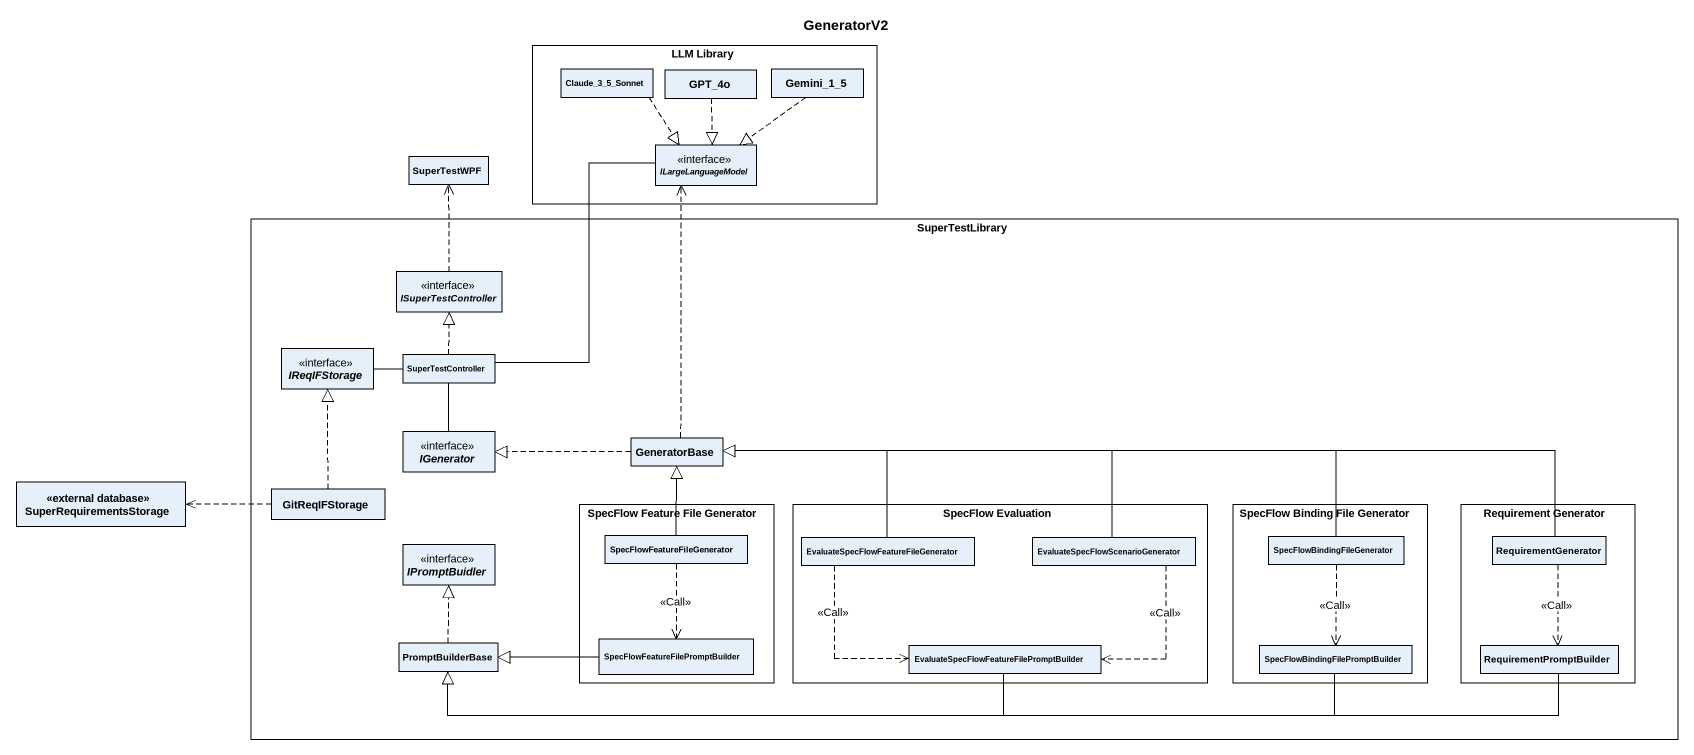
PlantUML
@startuml
title GeneratorV2
hide circle
hide empty members
rectangle "LLM Library" as LLM_Library {
  class Claude_3_5_Sonnet
  class GPT_4o
  class Gemini_1_5
  interface ILargeLanguageModel
}
class SuperTestWPF
rectangle SuperTestLibrary {
  interface ISuperTestController
  interface IReqIFStorage
  class SuperTestController
  interface IGenerator
  class GeneratorBase
  class GitReqIFStorage
  rectangle "SpecFlow Feature File Generator" as SpecFlow_Feature_File {
    class SpecFlowFeatureFileGenerator
    class "SpecFlowFeatureFilePromptBuilder" as SpecFlowFeatureFilePromptBui
  }
  rectangle "SpecFlow Evaluation" as SpecFlow_Evaluation {
    class "EvaluateSpecFlowFeatureFileGenerator" as EvaluateSpecFlowFeatureFileG
    class "EvaluateSpecFlowScenarioGenerator" as EvaluateSpecFlowScenarioGene
    class "EvaluateSpecFlowFeatureFilePromptBuilder" as EvaluateSpecFlowFeatureFileP
  }
  rectangle "SpecFlow Binding File Generator" as SpecFlow_Binding_File {
    class SpecFlowBindingFileGenerator
    class "SpecFlowBindingFilePromptBuilder" as SpecFlowBindingFilePromptBui
  }
  rectangle "Requirement Generator" as Requirement_Generator {
    class RequirementGenerator
    class RequirementPromptBuilder
  }
  interface IPromptBuidler
  class PromptBuilderBase
}
class "<<external database>> SuperRequirementsStorage" as external_database
Claude_3_5_Sonnet ..|> ILargeLanguageModel
GPT_4o ..|> ILargeLanguageModel
Gemini_1_5 ..|> ILargeLanguageModel
ILargeLanguageModel -- SuperTestController
ISuperTestController .up.> SuperTestWPF
IReqIFStorage -right- SuperTestController
SuperTestController .up.|> ISuperTestController
IGenerator -up- SuperTestController
GeneratorBase .up.> ILargeLanguageModel
GeneratorBase .left.|> IGenerator
GitReqIFStorage .up.|> IReqIFStorage
GitReqIFStorage .left.> external_database
SpecFlowFeatureFileGenerator -up-|> GeneratorBase
SpecFlowFeatureFileGenerator ..> SpecFlowFeatureFilePromptBui : <<Call>>
EvaluateSpecFlowFeatureFileG -left-|> GeneratorBase
EvaluateSpecFlowFeatureFileG ..> EvaluateSpecFlowFeatureFileP : <<Call>>
EvaluateSpecFlowScenarioGene -left-|> GeneratorBase
EvaluateSpecFlowScenarioGene ..> EvaluateSpecFlowFeatureFileP : <<Call>>
SpecFlowBindingFileGenerator -left-|> GeneratorBase
SpecFlowBindingFileGenerator ..> SpecFlowBindingFilePromptBui : <<Call>>
RequirementGenerator -left-|> GeneratorBase
RequirementGenerator ..> RequirementPromptBuilder : <<Call>>
PromptBuilderBase .up.|> IPromptBuidler
SpecFlowFeatureFilePromptBui -left-|> PromptBuilderBase
EvaluateSpecFlowFeatureFileP -left-|> PromptBuilderBase
SpecFlowBindingFilePromptBui -left-|> PromptBuilderBase
RequirementPromptBuilder -left-|> PromptBuilderBase
@enduml
